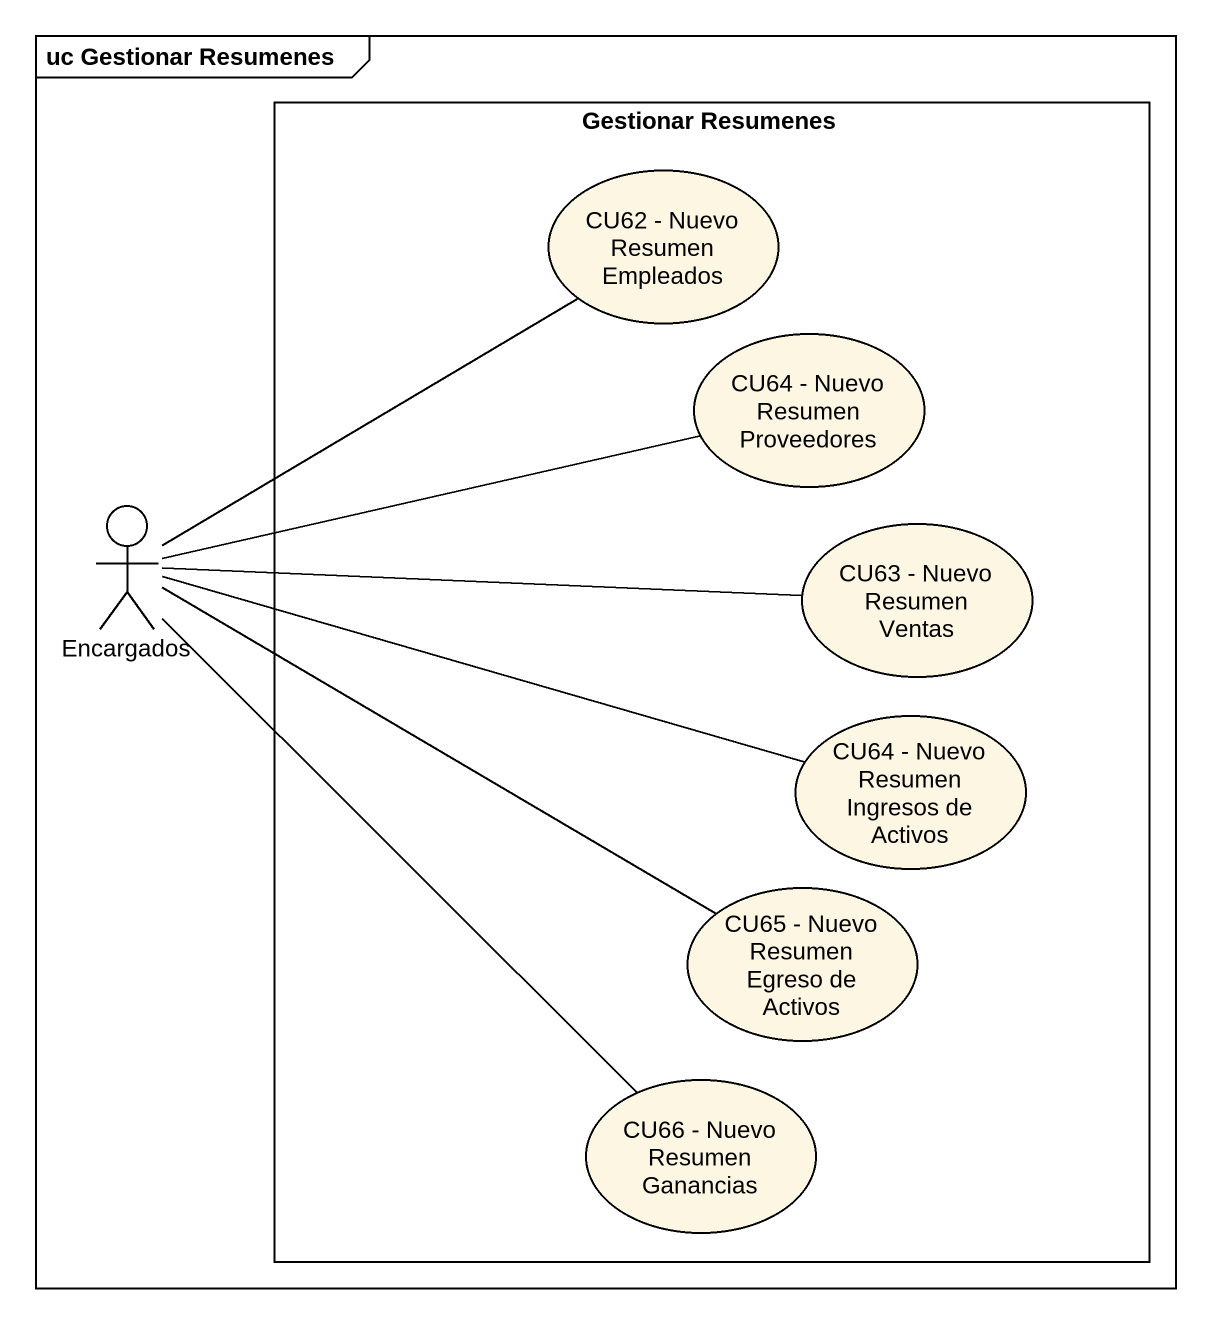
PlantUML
@startuml
mainframe uc Gestionar Resumenes
rectangle "Gestionar Resumenes" as Gestionar_Resumenes {
  usecase "CU62 - Nuevo Resumen Empleados" as CU62_Nuevo_Resumen_Empleados
  usecase "CU64 - Nuevo Resumen Proveedores" as CU64_Nuevo_Resumen
  usecase "CU63 - Nuevo Resumen Ventas" as CU63_Nuevo_Resumen_Ventas
  usecase "CU64 - Nuevo Resumen Ingresos de Activos" as CU64_Nuevo_Resumen_Ingresos
  usecase "CU65 - Nuevo Resumen Egreso de Activos" as CU65_Nuevo_Resumen_Egreso
  usecase "CU66 - Nuevo Resumen Ganancias" as CU66_Nuevo_Resumen_Ganancias
}
actor Encargados
Encargados -up- CU62_Nuevo_Resumen_Empleados
Encargados -right- CU64_Nuevo_Resumen
Encargados -right- CU63_Nuevo_Resumen_Ventas
Encargados -right- CU64_Nuevo_Resumen_Ingresos
Encargados -right- CU65_Nuevo_Resumen_Egreso
Encargados -- CU66_Nuevo_Resumen_Ganancias
@enduml
